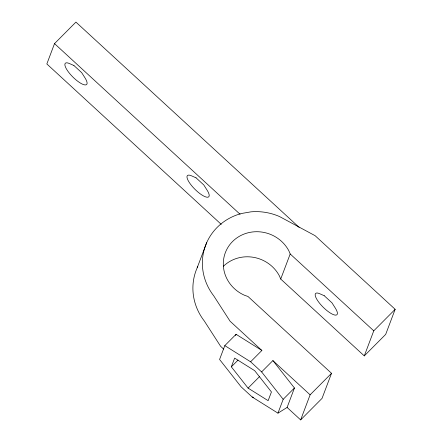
<?xml version="1.0" encoding="UTF-8"?>
<svg xmlns="http://www.w3.org/2000/svg" width="442" height="442" viewBox="0 0 442 442"><rect width="100%" height="100%" fill="white"/><g stroke="black" fill="none" stroke-linecap="round" stroke-linejoin="round"><path stroke-width="0.66" d="M299.135 227.376L75.925 22.1L54.521 43.62L46.841 63.957L221.249 224.354M197.204 267.747L206.679 242.68M224.812 345.627L250.614 361.794L261.879 350.462L236.078 334.301L224.812 345.627L219.58 359.468L241.139 386.866L252.155 396.993L277.957 413.154L287.101 407.441L294.449 387.988L272.891 360.589L261.625 371.921L283.184 399.314L277.957 413.154M235.603 335.561L236.078 334.301M231.337 366.832L234.636 358.108L254.68 370.667L271.432 391.949L268.134 400.673L248.089 388.115L231.337 366.832L238.028 360.108M261.879 350.462L230.089 321.224L213.757 295.88A56.007 53.051 20.7 0 1 241.465 213.497L250.94 211.84A56.007 53.051 20.7 0 1 279.482 216.525L315.129 235.702L395.159 309.306L385.689 334.379L364.285 355.898L280.72 279.046L290.195 253.973L288.864 250.824A34.946 33.1 20.7 0 0 232.498 241.575A34.946 33.1 20.7 0 0 244.619 295.317L247.951 296.455L331.522 373.308L322.047 398.38L300.643 419.9L287.101 407.441M300.643 419.9L310.118 394.828L331.522 373.308M364.285 355.898L373.761 330.826L395.159 309.306M248.089 388.115L259.553 376.584M283.184 399.314L294.449 387.988M252.155 396.993L253.47 397.386M290.195 253.973L373.761 330.826M54.521 43.62L240.089 214.282M272.891 360.589L310.118 394.828M250.614 361.794L261.625 371.921M223.652 349.097L220.613 346.296L204.281 320.953A56.007 53.051 20.7 0 1 197.756 266.548M280.72 279.046L279.394 275.896A34.946 33.1 20.7 0 0 223.486 266.195M73.919 65.515L69.433 63.538A15.05 4.442 44.8 0 0 67.018 69.924A15.05 4.442 44.8 0 0 82.56 84.212A15.05 4.442 44.8 0 0 84.969 77.831L81.687 72.665L73.919 65.515M196.016 177.806L191.524 175.828A15.05 4.442 44.8 0 0 189.115 182.209A15.05 4.442 44.8 0 0 204.652 196.502A15.05 4.442 44.8 0 0 207.066 190.115L203.784 184.949L196.016 177.806M324.213 295.704L319.726 293.726A15.05 4.442 44.8 0 0 317.312 300.107A15.05 4.442 44.8 0 0 332.854 314.4A15.05 4.442 44.8 0 0 335.268 308.019L331.986 302.847L324.213 295.704"/></g></svg>
